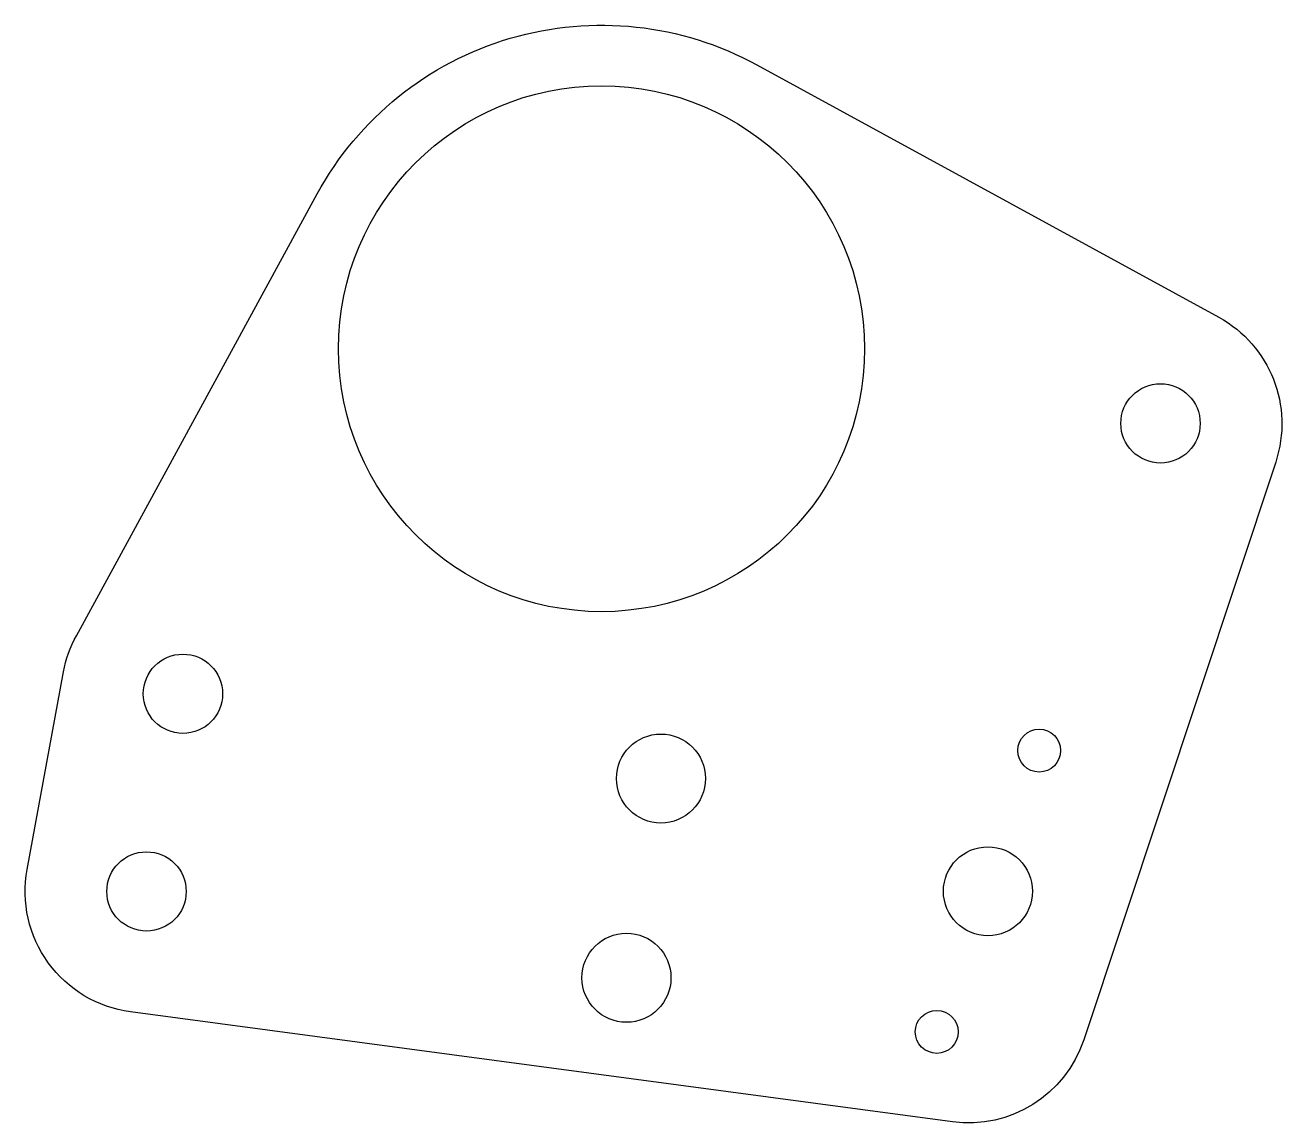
# Model space of a CAD drawing. Header units: millimetres. Extents: x -137 to 18, y -19 to 117.
import ezdxf

# ---------------------------------------------------------------- set-up
doc = ezdxf.new("R2010")
doc.units = ezdxf.units.MM
doc.layers.get('0').update_dxf_attribs({"linetype": 'CONTINUOUS'})

msp = doc.modelspace()

# ---------------------------------------------------------------- linework, layer by layer
msp.add_lwpolyline([(-101.34, 96.32, -0.41461), (-47.03, 112.27), (10.03, 81.07, -0.362491), (17.07, 63.18), (-6.65, -8.23, -0.360302), (-22.87, -18.37), (-124.43, -4.77, -0.428612), (-137.19, 12.81), (-132.69, 37.25, -0.079417), (-131.11, 41.71)], format="xyb", close=True)
for centre, radius in [((-66.22, 77.18), 32.5), ((2.84, 67.95), 4.9), ((-117.94, 34.53), 4.9), ((-58.88, 24.06), 5.5), ((-12.15, 27.51), 2.65), ((-18.48, 10.12), 5.5), ((-122.44, 10.1), 4.9), ((-63.14, -0.57), 5.5), ((-24.81, -7.26), 2.65)]:
    msp.add_circle(centre, radius)

doc.saveas('drawing.dxf')
